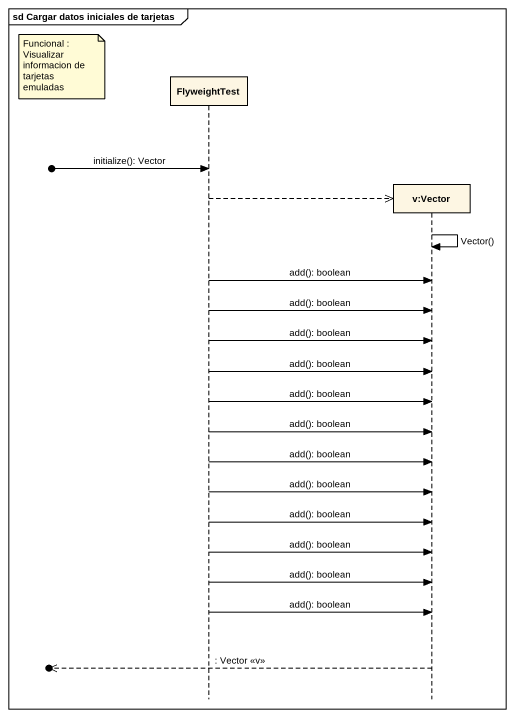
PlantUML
@startuml
mainframe sd Cargar datos iniciales de tarjetas
hide footbox
participant FlyweightTest
participant "v:Vector" as v_Vector

note left of FlyweightTest : Funcional : Visualizar informacion de tarjetas emuladas
[o-> FlyweightTest : initialize(): Vector
FlyweightTest -->> v_Vector **
v_Vector -> v_Vector : Vector()
FlyweightTest -> v_Vector : add(): boolean
FlyweightTest -> v_Vector : add(): boolean
FlyweightTest -> v_Vector : add(): boolean
FlyweightTest -> v_Vector : add(): boolean
FlyweightTest -> v_Vector : add(): boolean
FlyweightTest -> v_Vector : add(): boolean
FlyweightTest -> v_Vector : add(): boolean
FlyweightTest -> v_Vector : add(): boolean
FlyweightTest -> v_Vector : add(): boolean
FlyweightTest -> v_Vector : add(): boolean
FlyweightTest -> v_Vector : add(): boolean
FlyweightTest -> v_Vector : add(): boolean
[o<<-- v_Vector : : Vector <<v>>
@enduml
